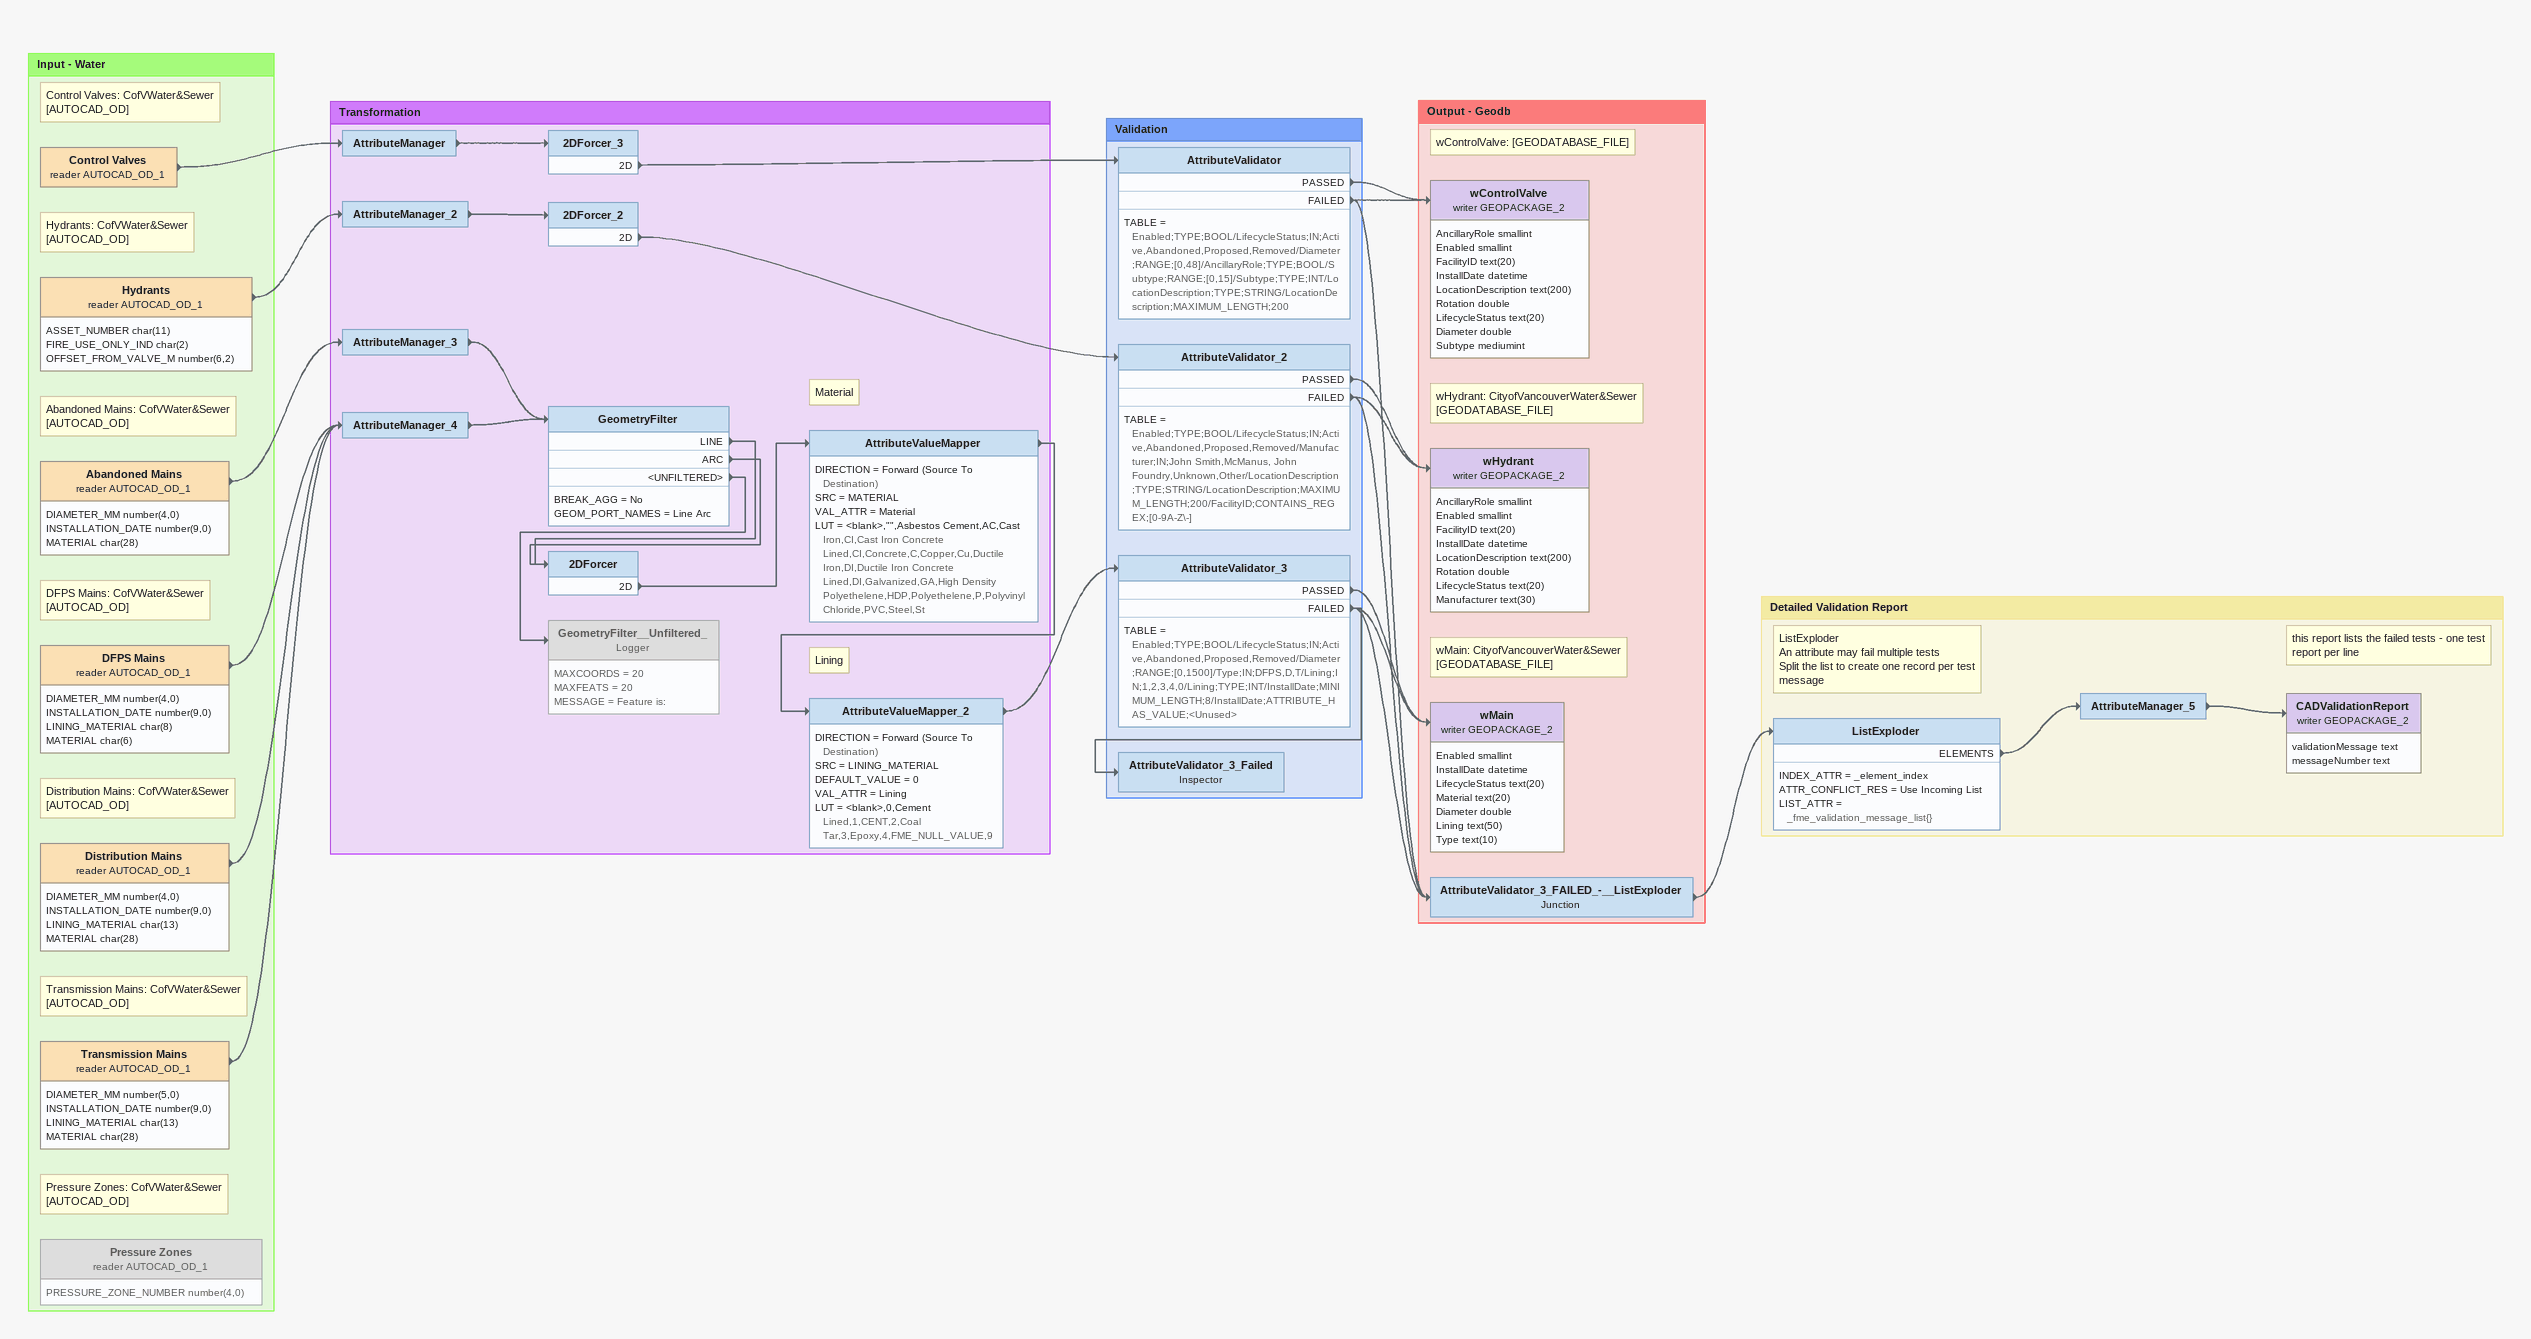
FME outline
Bookmark: Input - Water
Note: Control Valves: CofVWater&Sewer [AUTOCAD_OD]
Control Valves (reader AUTOCAD_OD_1)
    -> AttributeManager
Note: Hydrants: CofVWater&Sewer [AUTOCAD_OD]
Hydrants (reader AUTOCAD_OD_1)
    attributes: ASSET_NUMBER char(11), FIRE_USE_ONLY_IND char(2), OFFSET_FROM_VALVE_M number(6,2)
    -> AttributeManager_2
Note: DFPS Mains: CofVWater&Sewer [AUTOCAD_OD]
DFPS Mains (reader AUTOCAD_OD_1)
    attributes: DIAMETER_MM number(4,0), INSTALLATION_DATE number(9,0), LINING_MATERIAL char(8), MATERIAL char(6)
    -> AttributeManager_4
Note: Distribution Mains: CofVWater&Sewer [AUTOCAD_OD]
Distribution Mains (reader AUTOCAD_OD_1)
    attributes: DIAMETER_MM number(4,0), INSTALLATION_DATE number(9,0), LINING_MATERIAL char(13), MATERIAL char(28)
    -> AttributeManager_4
Note: Transmission Mains: CofVWater&Sewer [AUTOCAD_OD]
Transmission Mains (reader AUTOCAD_OD_1)
    attributes: DIAMETER_MM number(5,0), INSTALLATION_DATE number(9,0), LINING_MATERIAL char(13), MATERIAL char(28)
    -> AttributeManager_4
Note: Abandoned Mains: CofVWater&Sewer [AUTOCAD_OD]
Abandoned Mains (reader AUTOCAD_OD_1)
    attributes: DIAMETER_MM number(4,0), INSTALLATION_DATE number(9,0), MATERIAL char(28)
    -> AttributeManager_3
Note: Pressure Zones: CofVWater&Sewer [AUTOCAD_OD]
Pressure Zones (reader AUTOCAD_OD_1) [off]
    attributes: PRESSURE_ZONE_NUMBER number(4,0)

Bookmark: Transformation
AttributeManager
    -> 2DForcer_3
2DForcer_3
    2D -> AttributeValidator
AttributeManager_2
    -> 2DForcer_2
2DForcer_2
    2D -> AttributeValidator_2
AttributeManager_4
    -> GeometryFilter
AttributeManager_3
    -> GeometryFilter
GeometryFilter
    BREAK_AGG = No
    GEOM_PORT_NAMES = Line Arc
    LINE -> 2DForcer
    ARC -> 2DForcer
    <UNFILTERED> -> GeometryFilter__Unfiltered_
2DForcer
    2D -> AttributeValueMapper
Note: Material
AttributeValueMapper
    DIRECTION = Forward (Source To Destination)
    SRC = MATERIAL
    VAL_ATTR = Material
    LUT = <blank>,"",Asbestos Cement,AC,Cast Iron,CI,Cast Iron Concrete Lined,CI,Concrete,C,Copper,Cu,Ductile Iron,DI,Ductile Iron Concrete Lined,DI,Galvanized,GA,High Density Polyethelene,HDP,Polyethelene,P,Polyvinyl Chloride,PVC,Steel,St
    -> AttributeValueMapper_2
Note: Lining
AttributeValueMapper_2
    DIRECTION = Forward (Source To Destination)
    SRC = LINING_MATERIAL
    DEFAULT_VALUE = 0
    VAL_ATTR = Lining
    LUT = <blank>,0,Cement Lined,1,CENT,2,Coal Tar,3,Epoxy,4,FME_NULL_VALUE,9
    -> AttributeValidator_3
GeometryFilter__Unfiltered_: Logger [off]
    MAXCOORDS = 20
    MAXFEATS = 20
    MESSAGE = Feature is:

Bookmark: Validation
AttributeValidator
    TABLE = Enabled;TYPE;BOOL/LifecycleStatus;IN;Active,Abandoned,Proposed,Removed/Diameter;RANGE;[0,48]/AncillaryRole;TYPE;BOOL/Subtype;RANGE;[0,15]/Subtype;TYPE;INT/LocationDescription;TYPE;STRING/LocationDescription;MAXIMUM_LENGTH;200
    PASSED -> wControlValve (writer GEOPACKAGE_2)
    FAILED -> AttributeValidator_3_FAILED_-__ListExploder
    FAILED -> wControlValve (writer GEOPACKAGE_2)
AttributeValidator_2
    TABLE = Enabled;TYPE;BOOL/LifecycleStatus;IN;Active,Abandoned,Proposed,Removed/Manufacturer;IN;John Smith,McManus, John Foundry,Unknown,Other/LocationDescription;TYPE;STRING/LocationDescription;MAXIMUM_LENGTH;200/FacilityID;CONTAINS_REGEX;[0-9A-Z\-]
    PASSED -> wHydrant (writer GEOPACKAGE_2)
    FAILED -> AttributeValidator_3_FAILED_-__ListExploder
    FAILED -> wHydrant (writer GEOPACKAGE_2)
AttributeValidator_3
    TABLE = Enabled;TYPE;BOOL/LifecycleStatus;IN;Active,Abandoned,Proposed,Removed/Diameter;RANGE;[0,1500]/Type;IN;DFPS,D,T/Lining;IN;1,2,3,4,0/Lining;TYPE;INT/InstallDate;MINIMUM_LENGTH;8/InstallDate;ATTRIBUTE_HAS_VALUE;<Unused>
    PASSED -> wMain (writer GEOPACKAGE_2)
    FAILED -> AttributeValidator_3_Failed
    FAILED -> wMain (writer GEOPACKAGE_2)
    FAILED -> AttributeValidator_3_FAILED_-__ListExploder
AttributeValidator_3_Failed: Inspector

Bookmark: Output - Geodb
Note: wControlValve: [GEODATABASE_FILE]
wControlValve (writer GEOPACKAGE_2)
    attributes: AncillaryRole smallint, Enabled smallint, FacilityID text(20), InstallDate datetime, LocationDescription text(200), Rotation double, LifecycleStatus text(20), Diameter double, Subtype mediumint
Note: wHydrant: CityofVancouverWater&Sewer [GEODATABASE_FILE]
wHydrant (writer GEOPACKAGE_2)
    attributes: AncillaryRole smallint, Enabled smallint, FacilityID text(20), InstallDate datetime, LocationDescription text(200), Rotation double, LifecycleStatus text(20), Manufacturer text(30)
Note: wMain: CityofVancouverWater&Sewer [GEODATABASE_FILE]
wMain (writer GEOPACKAGE_2)
    attributes: Enabled smallint, InstallDate datetime, LifecycleStatus text(20), Material text(20), Diameter double, Lining text(50), Type text(10)
AttributeValidator_3_FAILED_-__ListExploder: Junction
    -> ListExploder

Bookmark: Detailed Validation Report
Note: ListExploder / An attribute may fail multiple tests / Split the list to create one record per test message
ListExploder
    INDEX_ATTR = _element_index
    ATTR_CONFLICT_RES = Use Incoming List
    LIST_ATTR = _fme_validation_message_list{}
    ELEMENTS -> AttributeManager_5
AttributeManager_5
    -> CADValidationReport (writer GEOPACKAGE_2)
Note: this report lists the failed tests - one test report per line
CADValidationReport (writer GEOPACKAGE_2)
    attributes: validationMessage text, messageNumber text
